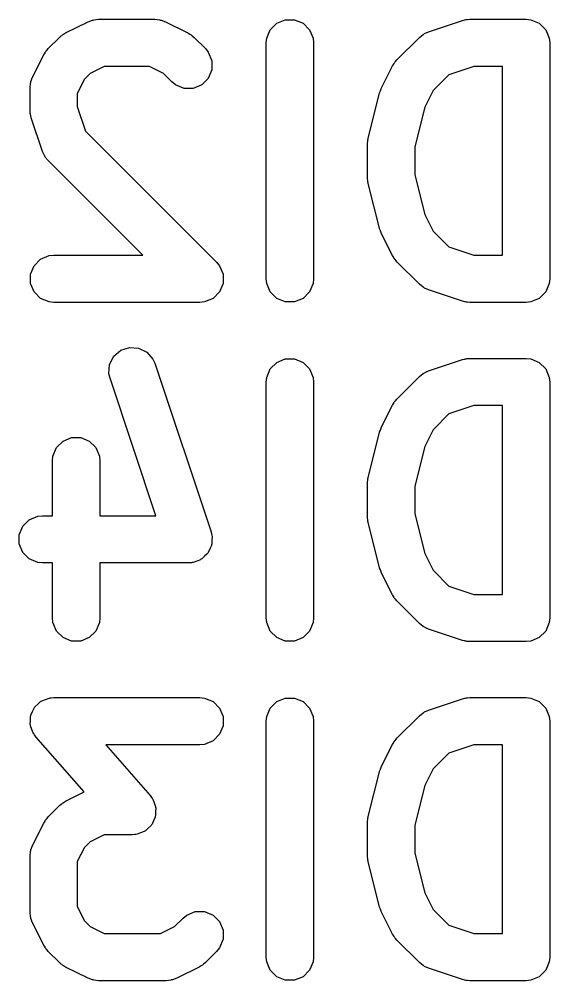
# Model space of a CAD drawing. Extents: x 89 to 178, y -115 to -57.
# Drawn here: x 157.485 to 159.282, y -96.942 to -93.682 of the extents above; entities that cross this region are included whole.
import ezdxf

# ---------------------------------------------------------------- set-up
doc = ezdxf.new("R2010")
doc.units = 0
doc.layers.add('BLACK', color=7, linetype='CONTINUOUS')

msp = doc.modelspace()

# ---------------------------------------------------------------- linework, layer by layer
at = {"layer": 'BLACK', "linetype": 'CONTINUOUS'}
for p, q in [((157.642292, -93.728316), (157.718483, -93.690221)), ((157.718483, -93.690221), (157.73313, -93.684616)), ((157.73313, -93.684616), (157.735996, -93.684412)), ((157.735996, -93.684412), (157.738653, -93.683312)), ((157.738653, -93.683312), (157.75426, -93.681775)), ((157.75426, -93.681775), (157.944736, -93.681775)), ((157.944736, -93.681775), (157.960343, -93.683312)), ((157.960343, -93.683312), (157.962999, -93.684412)), ((157.962999, -93.684412), (157.965866, -93.684616)), ((157.965866, -93.684616), (157.980513, -93.690221)), ((157.980513, -93.690221), (158.056703, -93.728316)), ((158.357432, -93.695257), (158.386271, -93.683312)), ((158.386271, -93.683312), (158.417485, -93.683312)), ((158.417485, -93.683312), (158.446324, -93.695257)), ((158.871818, -93.723975), (158.986104, -93.68588)), ((158.986104, -93.68588), (158.993843, -93.68412)), ((158.993843, -93.68412), (158.995795, -93.683312)), ((158.995795, -93.683312), (158.998623, -93.683033)), ((158.998623, -93.683033), (159.001396, -93.682403)), ((159.001396, -93.682403), (159.003504, -93.682552)), ((159.003504, -93.682552), (159.011402, -93.681775)), ((159.011402, -93.681775), (159.201878, -93.681775)), ((159.201878, -93.681775), (159.217485, -93.683312)), ((159.217485, -93.683312), (159.246324, -93.695257)), ((158.323415, -93.746168), (158.33536, -93.717329)), ((158.33536, -93.717329), (158.357432, -93.695257)), ((158.446324, -93.695257), (158.468396, -93.717329)), ((158.468396, -93.717329), (158.480341, -93.746168)), ((158.857498, -93.730369), (158.871818, -93.723975)), ((159.246324, -93.695257), (159.268396, -93.717329)), ((159.268396, -93.717329), (159.280341, -93.746168)), ((157.583405, -93.781396), (157.6215, -93.743302)), ((157.6215, -93.743302), (157.627634, -93.738267)), ((157.627634, -93.738267), (157.62902, -93.73667)), ((157.62902, -93.73667), (157.631428, -93.735154)), ((157.631428, -93.735154), (157.633623, -93.733353)), ((157.633623, -93.733353), (157.635573, -93.732545)), ((157.635573, -93.732545), (157.642292, -93.728316)), ((158.056703, -93.728316), (158.063419, -93.732543)), ((158.063419, -93.732543), (158.065371, -93.733352)), ((158.065371, -93.733352), (158.067567, -93.735154)), ((158.067567, -93.735154), (158.069975, -93.73667)), ((158.069975, -93.73667), (158.07136, -93.738267)), ((158.07136, -93.738267), (158.077494, -93.743301)), ((158.077494, -93.743301), (158.11559, -93.781396)), ((158.321878, -93.761775), (158.323415, -93.746168)), ((158.480341, -93.746168), (158.481878, -93.761775)), ((158.764357, -93.819491), (158.840548, -93.743301)), ((158.840548, -93.743301), (158.85267, -93.733352)), ((158.85267, -93.733352), (158.855327, -93.732251)), ((158.855327, -93.732251), (158.857498, -93.730369)), ((159.280341, -93.746168), (159.281878, -93.761775)), ((157.575261, -93.791319), (157.576774, -93.788916)), ((157.576774, -93.788916), (157.578368, -93.787533)), ((157.578368, -93.787533), (157.583405, -93.781396)), ((158.11559, -93.781396), (158.125539, -93.793518)), ((158.321878, -94.561775), (158.321878, -93.761775)), ((158.481878, -93.761775), (158.481878, -94.561775)), ((159.281878, -93.761775), (159.281878, -94.561775)), ((157.530325, -93.878379), (157.56842, -93.802188)), ((157.56842, -93.802188), (157.572646, -93.795473)), ((157.572646, -93.795473), (157.573456, -93.793519)), ((157.573456, -93.793519), (157.575261, -93.791319)), ((158.125539, -93.793518), (158.137485, -93.822357)), ((158.137485, -93.822357), (158.137485, -93.853571)), ((158.75932, -93.825628), (158.764357, -93.819491)), ((157.773145, -93.841775), (157.725458, -93.865617)), ((157.925851, -93.841775), (157.773145, -93.841775)), ((157.973537, -93.865618), (157.925851, -93.841775)), ((158.137485, -93.853571), (158.12554, -93.88241)), ((158.711277, -93.916474), (158.749372, -93.840283)), ((158.749372, -93.840283), (158.753598, -93.833568)), ((158.753598, -93.833568), (158.754408, -93.831614)), ((158.754408, -93.831614), (158.756213, -93.829414)), ((158.756213, -93.829414), (158.757726, -93.827011)), ((158.757726, -93.827011), (158.75932, -93.825628)), ((159.024385, -93.841775), (158.94033, -93.869792)), ((159.121878, -93.841775), (159.024385, -93.841775)), ((159.121878, -94.481775), (159.121878, -93.841775)), ((157.52472, -93.893026), (157.530325, -93.878379)), ((157.705721, -93.885355), (157.681879, -93.93304)), ((157.725458, -93.865617), (157.705721, -93.885355)), ((158.002454, -93.894534), (157.973537, -93.865618)), ((158.12554, -93.88241), (158.103469, -93.904482)), ((158.94033, -93.869792), (158.886673, -93.92345)), ((157.521879, -93.914156), (157.523416, -93.898549)), ((157.521879, -93.990346), (157.521879, -93.914156)), ((157.523416, -93.898549), (157.524516, -93.895892)), ((157.524516, -93.895892), (157.52472, -93.893026)), ((158.014577, -93.904483), (158.002454, -93.894534)), ((158.043416, -93.916428), (158.014577, -93.904483)), ((158.07463, -93.916428), (158.043416, -93.916428)), ((158.103469, -93.904482), (158.07463, -93.916428)), ((158.708156, -93.924628), (158.710496, -93.91808)), ((158.710496, -93.91808), (158.71084, -93.917615)), ((158.71084, -93.917615), (158.711277, -93.916474)), ((157.681879, -93.93304), (157.681879, -93.977363)), ((158.667124, -94.085229), (158.70522, -93.932848)), ((158.70522, -93.932848), (158.705631, -93.931697)), ((158.705631, -93.931697), (158.705672, -93.931121)), ((158.705672, -93.931121), (158.708156, -93.924628)), ((158.886673, -93.92345), (158.858311, -93.980173)), ((157.681879, -93.977363), (157.709896, -94.061416)), ((158.858311, -93.980173), (158.824735, -94.114479)), ((157.522656, -93.998243), (157.521879, -93.990346)), ((157.522507, -94.000352), (157.522656, -93.998243)), ((157.523137, -94.003124), (157.522507, -94.000352)), ((157.523416, -94.005953), (157.523137, -94.003124)), ((157.524224, -94.007904), (157.523416, -94.005953)), ((157.525984, -94.015644), (157.524224, -94.007904)), ((157.564079, -94.12993), (157.525984, -94.015644)), ((157.709896, -94.061416), (158.153686, -94.505207)), ((158.664735, -94.104632), (158.665002, -94.101911)), ((158.664735, -94.218918), (158.664735, -94.104632)), ((158.664829, -94.100743), (158.665693, -94.094898)), ((158.665002, -94.101911), (158.664829, -94.100743)), ((158.665693, -94.094898), (158.666272, -94.089025)), ((158.666272, -94.089025), (158.666723, -94.087934)), ((158.666723, -94.087934), (158.667124, -94.085229)), ((158.824735, -94.114479), (158.824735, -94.20907)), ((157.570473, -94.14425), (157.564079, -94.12993)), ((157.572355, -94.14642), (157.570473, -94.14425)), ((157.573456, -94.149078), (157.572355, -94.14642)), ((157.583405, -94.161201), (157.573456, -94.149078)), ((157.90398, -94.481775), (157.583405, -94.161201)), ((158.824735, -94.20907), (158.858311, -94.343375)), ((158.665002, -94.221638), (158.664735, -94.218918)), ((158.664829, -94.222807), (158.665002, -94.221638)), ((158.665693, -94.228651), (158.664829, -94.222807)), ((158.666272, -94.234525), (158.665693, -94.228651)), ((158.666723, -94.235615), (158.666272, -94.234525)), ((158.667124, -94.238321), (158.666723, -94.235615)), ((158.70522, -94.390702), (158.667124, -94.238321)), ((158.858311, -94.343375), (158.886674, -94.4001)), ((158.705631, -94.391852), (158.70522, -94.390702)), ((158.705672, -94.392429), (158.705631, -94.391852)), ((158.708156, -94.398921), (158.705672, -94.392429)), ((158.710496, -94.40547), (158.708156, -94.398921)), ((158.71084, -94.405934), (158.710496, -94.40547)), ((158.711277, -94.407076), (158.71084, -94.405934)), ((158.749372, -94.483266), (158.711277, -94.407076)), ((158.886674, -94.4001), (158.94033, -94.453757)), ((158.94033, -94.453757), (159.024385, -94.481775)), ((157.535361, -94.517329), (157.557433, -94.495257)), ((157.557433, -94.495257), (157.586272, -94.483312)), ((157.586272, -94.483312), (157.601879, -94.481775)), ((157.601879, -94.481775), (157.90398, -94.481775)), ((158.153686, -94.505207), (158.163635, -94.517329)), ((158.753599, -94.489982), (158.749372, -94.483266)), ((158.754408, -94.491934), (158.753599, -94.489982)), ((158.75621, -94.49413), (158.754408, -94.491934)), ((158.757726, -94.496538), (158.75621, -94.49413)), ((158.759323, -94.497923), (158.757726, -94.496538)), ((158.764357, -94.504057), (158.759323, -94.497923)), ((158.840547, -94.580248), (158.764357, -94.504057)), ((159.024385, -94.481775), (159.121878, -94.481775)), ((157.523416, -94.546168), (157.535361, -94.517329)), ((158.163635, -94.517329), (158.175581, -94.546168)), ((157.523416, -94.577382), (157.523416, -94.546168)), ((158.175581, -94.546168), (158.175581, -94.577382)), ((158.323415, -94.577382), (158.321878, -94.561775)), ((158.481878, -94.561775), (158.480341, -94.577382)), ((159.281878, -94.561775), (159.280341, -94.577382)), ((157.535361, -94.606221), (157.523416, -94.577382)), ((158.175581, -94.577382), (158.163635, -94.606221)), ((158.33536, -94.606221), (158.323415, -94.577382)), ((158.480341, -94.577382), (158.468396, -94.606221)), ((158.85267, -94.590197), (158.840547, -94.580248)), ((158.855325, -94.591297), (158.85267, -94.590197)), ((158.857498, -94.593181), (158.855325, -94.591297)), ((158.871818, -94.599575), (158.857498, -94.593181)), ((158.986104, -94.63767), (158.871818, -94.599575)), ((159.280341, -94.577382), (159.268396, -94.606221)), ((157.557433, -94.628293), (157.535361, -94.606221)), ((157.586272, -94.640238), (157.557433, -94.628293)), ((158.141563, -94.628293), (158.112724, -94.640239)), ((158.163635, -94.606221), (158.141563, -94.628293)), ((158.357432, -94.628293), (158.33536, -94.606221)), ((158.386271, -94.640238), (158.357432, -94.628293)), ((158.446324, -94.628293), (158.417485, -94.640238)), ((158.468396, -94.606221), (158.446324, -94.628293)), ((158.993843, -94.639429), (158.986104, -94.63767)), ((159.246324, -94.628293), (159.217485, -94.640238)), ((159.268396, -94.606221), (159.246324, -94.628293)), ((157.601879, -94.641775), (157.586272, -94.640238)), ((158.097117, -94.641775), (157.601879, -94.641775)), ((158.112714, -94.640239), (158.097117, -94.641775)), ((158.112724, -94.640239), (158.112714, -94.640239)), ((158.417485, -94.640238), (158.386271, -94.640238)), ((158.995795, -94.640238), (158.993843, -94.639429)), ((158.998623, -94.640516), (158.995795, -94.640238)), ((159.001396, -94.641147), (158.998623, -94.640516)), ((159.003504, -94.640997), (159.001396, -94.641147)), ((159.011402, -94.641775), (159.003504, -94.640997)), ((159.201878, -94.641775), (159.011402, -94.641775)), ((159.217485, -94.640238), (159.201878, -94.641775)), ((157.828927, -94.804179), (157.858539, -94.794308)), ((157.858539, -94.794308), (157.889675, -94.79652)), ((157.889675, -94.79652), (157.917594, -94.81048)), ((157.791385, -94.85255), (157.805345, -94.824631)), ((157.805345, -94.824631), (157.828927, -94.804179)), ((157.917594, -94.81048), (157.938046, -94.834062)), ((158.357432, -94.845257), (158.386271, -94.833312)), ((158.386271, -94.833312), (158.417485, -94.833312)), ((158.417485, -94.833312), (158.446324, -94.845257)), ((158.993843, -94.83412), (158.995795, -94.833312)), ((158.995795, -94.833312), (158.998623, -94.833033)), ((158.998623, -94.833033), (159.001396, -94.832403)), ((159.001396, -94.832403), (159.003504, -94.832552)), ((159.003504, -94.832552), (159.011402, -94.831775)), ((159.011402, -94.831775), (159.201878, -94.831775)), ((159.201878, -94.831775), (159.217485, -94.833312)), ((159.217485, -94.833312), (159.246324, -94.845257)), ((157.789173, -94.883686), (157.791385, -94.85255)), ((157.938046, -94.834062), (157.94444, -94.848382)), ((157.94444, -94.848382), (158.134917, -95.419809)), ((158.33536, -94.867329), (158.357432, -94.845257)), ((158.446324, -94.845257), (158.468396, -94.867329)), ((158.871818, -94.873975), (158.986104, -94.83588)), ((158.986104, -94.83588), (158.993843, -94.83412)), ((159.246324, -94.845257), (159.268396, -94.867329)), ((157.79265, -94.898978), (157.789173, -94.883686)), ((158.321878, -94.911775), (158.323415, -94.896168)), ((158.323415, -94.896168), (158.33536, -94.867329)), ((158.468396, -94.867329), (158.480341, -94.896168)), ((158.480341, -94.896168), (158.481878, -94.911775)), ((158.764357, -94.969491), (158.840548, -94.893301)), ((158.840548, -94.893301), (158.85267, -94.883352)), ((158.85267, -94.883352), (158.855327, -94.882251)), ((158.855327, -94.882251), (158.857498, -94.880369)), ((158.857498, -94.880369), (158.871818, -94.873975)), ((159.268396, -94.867329), (159.280341, -94.896168)), ((159.280341, -94.896168), (159.281878, -94.911775)), ((157.948027, -95.365108), (157.79265, -94.898978)), ((158.321878, -95.711775), (158.321878, -94.911775)), ((158.481878, -94.911775), (158.481878, -95.711775)), ((159.281878, -94.911775), (159.281878, -95.711775)), ((158.711277, -95.066474), (158.749372, -94.990283)), ((158.749372, -94.990283), (158.753598, -94.983568)), ((158.753598, -94.983568), (158.754408, -94.981614)), ((158.754408, -94.981614), (158.756213, -94.979414)), ((158.756213, -94.979414), (158.757726, -94.977011)), ((158.757726, -94.977011), (158.75932, -94.975628)), ((158.75932, -94.975628), (158.764357, -94.969491)), ((159.024385, -94.991775), (158.94033, -95.019792)), ((159.121878, -94.991775), (159.024385, -94.991775)), ((159.121878, -95.631775), (159.121878, -94.991775)), ((158.94033, -95.019792), (158.886673, -95.07345)), ((158.667124, -95.235229), (158.70522, -95.082848)), ((158.70522, -95.082848), (158.705631, -95.081697)), ((158.705631, -95.081697), (158.705672, -95.081121)), ((158.705672, -95.081121), (158.708156, -95.074628)), ((158.708156, -95.074628), (158.710496, -95.06808)), ((158.710496, -95.06808), (158.71084, -95.067615)), ((158.71084, -95.067615), (158.711277, -95.066474)), ((158.886673, -95.07345), (158.858311, -95.130173)), ((157.611551, -95.133995), (157.633623, -95.111923)), ((157.633623, -95.111923), (157.662462, -95.099978)), ((157.662462, -95.099978), (157.693676, -95.099978)), ((157.693676, -95.099978), (157.722515, -95.111923)), ((157.722515, -95.111923), (157.744587, -95.133995)), ((157.599606, -95.162834), (157.611551, -95.133995)), ((157.744587, -95.133995), (157.756532, -95.162834)), ((158.858311, -95.130173), (158.824735, -95.264479)), ((157.598069, -95.178441), (157.599606, -95.162834)), ((157.598069, -95.365108), (157.598069, -95.178441)), ((157.756532, -95.162834), (157.758069, -95.178441)), ((157.758069, -95.178441), (157.758069, -95.365108)), ((158.664735, -95.254632), (158.665002, -95.251911)), ((158.664735, -95.368918), (158.664735, -95.254632)), ((158.664829, -95.250743), (158.665693, -95.244898)), ((158.665002, -95.251911), (158.664829, -95.250743)), ((158.665693, -95.244898), (158.666272, -95.239025)), ((158.666272, -95.239025), (158.666723, -95.237934)), ((158.666723, -95.237934), (158.667124, -95.235229)), ((158.824735, -95.264479), (158.824735, -95.35907)), ((157.497265, -95.400662), (157.519337, -95.37859)), ((157.519337, -95.37859), (157.548176, -95.366645)), ((157.548176, -95.366645), (157.563783, -95.365108)), ((157.563783, -95.365108), (157.598069, -95.365108)), ((157.758069, -95.365108), (157.948027, -95.365108)), ((158.665002, -95.371638), (158.664735, -95.368918)), ((158.664829, -95.372807), (158.665002, -95.371638)), ((158.665693, -95.378651), (158.664829, -95.372807)), ((158.666272, -95.384525), (158.665693, -95.378651)), ((158.666723, -95.385615), (158.666272, -95.384525)), ((158.667124, -95.388321), (158.666723, -95.385615)), ((158.824735, -95.35907), (158.858311, -95.493375)), ((157.48532, -95.429501), (157.497265, -95.400662)), ((158.134917, -95.419809), (158.136677, -95.427551)), ((158.70522, -95.540702), (158.667124, -95.388321)), ((157.48532, -95.460715), (157.48532, -95.429501)), ((158.136677, -95.427551), (158.137485, -95.429501)), ((158.137485, -95.429501), (158.137485, -95.431103)), ((158.137485, -95.431103), (158.138394, -95.435101)), ((158.138394, -95.435101), (158.137485, -95.447896)), ((158.137485, -95.447896), (158.137485, -95.460715)), ((157.497265, -95.489554), (157.48532, -95.460715)), ((158.130445, -95.47771), (158.12554, -95.489554)), ((158.136182, -95.466238), (158.130445, -95.47771)), ((158.136385, -95.463368), (158.136182, -95.466238)), ((158.137485, -95.460715), (158.136385, -95.463368)), ((157.519337, -95.511626), (157.497265, -95.489554)), ((157.548176, -95.523571), (157.519337, -95.511626)), ((158.09864, -95.514609), (158.086478, -95.518662)), ((158.10081, -95.512726), (158.09864, -95.514609)), ((158.103468, -95.511626), (158.10081, -95.512726)), ((158.11254, -95.502553), (158.103468, -95.511626)), ((158.122222, -95.494157), (158.11254, -95.502553)), ((158.123507, -95.491586), (158.122222, -95.494157)), ((158.12554, -95.489554), (158.123507, -95.491586)), ((158.858311, -95.493375), (158.886674, -95.5501)), ((157.563783, -95.525108), (157.548176, -95.523571)), ((157.598069, -95.525108), (157.563783, -95.525108)), ((157.598069, -95.711775), (157.598069, -95.525108)), ((158.059022, -95.525108), (157.758069, -95.525108)), ((157.758069, -95.525108), (157.758069, -95.711775)), ((158.06692, -95.52433), (158.059022, -95.525108)), ((158.069028, -95.52448), (158.06692, -95.52433)), ((158.070549, -95.523972), (158.069028, -95.52448)), ((158.074629, -95.523571), (158.070549, -95.523972)), ((158.086478, -95.518662), (158.074629, -95.523571)), ((158.705631, -95.541852), (158.70522, -95.540702)), ((158.705672, -95.542429), (158.705631, -95.541852)), ((158.708156, -95.548921), (158.705672, -95.542429)), ((158.710496, -95.55547), (158.708156, -95.548921)), ((158.886674, -95.5501), (158.94033, -95.603757)), ((158.71084, -95.555934), (158.710496, -95.55547)), ((158.711277, -95.557076), (158.71084, -95.555934)), ((158.749372, -95.633266), (158.711277, -95.557076)), ((158.94033, -95.603757), (159.024385, -95.631775)), ((158.753599, -95.639982), (158.749372, -95.633266)), ((158.754408, -95.641934), (158.753599, -95.639982)), ((158.75621, -95.64413), (158.754408, -95.641934)), ((158.757726, -95.646538), (158.75621, -95.64413)), ((158.759323, -95.647923), (158.757726, -95.646538)), ((158.764357, -95.654057), (158.759323, -95.647923)), ((159.024385, -95.631775), (159.121878, -95.631775)), ((158.840547, -95.730248), (158.764357, -95.654057)), ((157.599606, -95.727382), (157.598069, -95.711775)), ((157.758069, -95.711775), (157.756532, -95.727382)), ((158.323415, -95.727382), (158.321878, -95.711775)), ((158.481878, -95.711775), (158.480341, -95.727382)), ((159.281878, -95.711775), (159.280341, -95.727382)), ((157.611551, -95.756221), (157.599606, -95.727382)), ((157.756532, -95.727382), (157.744587, -95.756221)), ((158.33536, -95.756221), (158.323415, -95.727382)), ((158.480341, -95.727382), (158.468396, -95.756221)), ((158.85267, -95.740197), (158.840547, -95.730248)), ((158.855325, -95.741297), (158.85267, -95.740197)), ((158.857498, -95.743181), (158.855325, -95.741297)), ((158.871818, -95.749575), (158.857498, -95.743181)), ((159.280341, -95.727382), (159.268396, -95.756221)), ((157.633623, -95.778293), (157.611551, -95.756221)), ((157.662462, -95.790238), (157.633623, -95.778293)), ((157.722515, -95.778293), (157.693676, -95.790238)), ((157.744587, -95.756221), (157.722515, -95.778293)), ((158.357432, -95.778293), (158.33536, -95.756221)), ((158.386271, -95.790238), (158.357432, -95.778293)), ((158.446324, -95.778293), (158.417485, -95.790238)), ((158.468396, -95.756221), (158.446324, -95.778293)), ((158.986104, -95.78767), (158.871818, -95.749575)), ((159.246324, -95.778293), (159.217485, -95.790238)), ((159.268396, -95.756221), (159.246324, -95.778293)), ((157.693676, -95.790238), (157.662462, -95.790238)), ((158.417485, -95.790238), (158.386271, -95.790238)), ((158.993843, -95.789429), (158.986104, -95.78767)), ((158.995795, -95.790238), (158.993843, -95.789429)), ((158.998623, -95.790516), (158.995795, -95.790238)), ((159.001396, -95.791147), (158.998623, -95.790516)), ((159.003504, -95.790997), (159.001396, -95.791147)), ((159.011402, -95.791775), (159.003504, -95.790997)), ((159.201878, -95.791775), (159.011402, -95.791775)), ((159.217485, -95.790238), (159.201878, -95.791775)), ((157.538465, -96.013003), (157.548242, -96.004447)), ((157.548242, -96.004447), (157.557433, -95.995257)), ((157.557433, -95.995257), (157.559925, -95.994224)), ((157.559925, -95.994224), (157.561956, -95.992448)), ((157.561956, -95.992448), (157.574269, -95.988283)), ((157.574269, -95.988283), (157.586272, -95.983312)), ((157.586272, -95.983312), (157.590076, -95.982937)), ((157.590076, -95.982937), (157.591526, -95.982447)), ((157.591526, -95.982447), (157.59363, -95.982587)), ((157.59363, -95.982587), (157.601879, -95.981775)), ((157.601879, -95.981775), (158.097117, -95.981775)), ((158.097117, -95.981775), (158.112724, -95.983312)), ((158.112724, -95.983312), (158.141563, -95.995257)), ((158.141563, -95.995257), (158.163635, -96.017329)), ((158.33536, -96.017329), (158.357432, -95.995257)), ((158.357432, -95.995257), (158.386271, -95.983312)), ((158.386271, -95.983312), (158.417485, -95.983312)), ((158.417485, -95.983312), (158.446324, -95.995257)), ((158.446324, -95.995257), (158.468396, -96.017329)), ((158.871818, -96.023975), (158.986104, -95.98588)), ((158.986104, -95.98588), (158.993843, -95.98412)), ((158.993843, -95.98412), (158.995795, -95.983312)), ((158.995795, -95.983312), (158.998623, -95.983033)), ((158.998623, -95.983033), (159.001396, -95.982403)), ((159.001396, -95.982403), (159.003504, -95.982552)), ((159.003504, -95.982552), (159.011402, -95.981775)), ((159.011402, -95.981775), (159.201878, -95.981775)), ((159.201878, -95.981775), (159.217485, -95.983312)), ((159.217485, -95.983312), (159.246324, -95.995257)), ((159.246324, -95.995257), (159.268396, -96.017329)), ((157.524628, -96.040983), (157.530387, -96.029336)), ((157.530387, -96.029336), (157.535361, -96.017329)), ((157.535361, -96.017329), (157.537269, -96.01542)), ((157.537269, -96.01542), (157.538465, -96.013003)), ((158.163635, -96.017329), (158.17558, -96.046168)), ((158.323415, -96.046168), (158.33536, -96.017329)), ((158.468396, -96.017329), (158.480341, -96.046168)), ((158.840548, -96.043301), (158.85267, -96.033352)), ((158.85267, -96.033352), (158.855327, -96.032251)), ((158.855327, -96.032251), (158.857498, -96.030369)), ((158.857498, -96.030369), (158.871818, -96.023975)), ((159.268396, -96.017329), (159.280341, -96.046168)), ((157.522551, -96.072128), (157.523416, -96.059157)), ((157.523416, -96.074685), (157.522551, -96.072128)), ((157.523416, -96.046168), (157.524448, -96.043675)), ((157.523416, -96.059157), (157.523416, -96.046168)), ((157.524448, -96.043675), (157.524628, -96.040983)), ((158.17558, -96.046168), (158.17558, -96.077382)), ((158.321878, -96.061775), (158.323415, -96.046168)), ((158.321878, -96.861775), (158.321878, -96.061775)), ((158.480341, -96.046168), (158.481878, -96.061775)), ((158.481878, -96.061775), (158.481878, -96.861775)), ((158.764357, -96.119491), (158.840548, -96.043301)), ((159.280341, -96.046168), (159.281878, -96.061775)), ((159.281878, -96.061775), (159.281878, -96.861775)), ((157.523416, -96.077382), (157.523416, -96.074685)), ((157.528387, -96.089384), (157.523416, -96.077382)), ((157.532552, -96.101698), (157.528387, -96.089384)), ((157.534775, -96.104808), (157.532552, -96.101698)), ((158.17558, -96.077382), (158.163635, -96.106221)), ((157.535361, -96.106221), (157.534775, -96.104808)), ((157.536851, -96.107711), (157.535361, -96.106221)), ((157.541673, -96.114455), (157.536851, -96.107711)), ((157.70537, -96.301539), (157.541673, -96.114455)), ((158.141563, -96.128293), (158.112724, -96.140238)), ((158.163635, -96.106221), (158.141563, -96.128293)), ((158.749372, -96.140283), (158.753598, -96.133568)), ((158.753598, -96.133568), (158.754408, -96.131614)), ((158.754408, -96.131614), (158.756213, -96.129414)), ((158.756213, -96.129414), (158.757726, -96.127011)), ((158.757726, -96.127011), (158.75932, -96.125628)), ((158.75932, -96.125628), (158.764357, -96.119491)), ((158.097117, -96.141775), (157.77818, -96.141775)), ((157.77818, -96.141775), (157.928751, -96.313857)), ((158.112724, -96.140238), (158.097117, -96.141775)), ((158.711277, -96.216474), (158.749372, -96.140283)), ((158.94033, -96.169792), (158.886673, -96.22345)), ((159.024385, -96.141775), (158.94033, -96.169792)), ((159.121878, -96.141775), (159.024385, -96.141775)), ((159.121878, -96.781775), (159.121878, -96.141775)), ((158.667124, -96.385229), (158.70522, -96.232848)), ((158.70522, -96.232848), (158.705631, -96.231697)), ((158.705631, -96.231697), (158.705672, -96.231121)), ((158.705672, -96.231121), (158.708156, -96.224628)), ((158.708156, -96.224628), (158.710496, -96.21808)), ((158.710496, -96.21808), (158.71084, -96.217615)), ((158.71084, -96.217615), (158.711277, -96.216474)), ((158.886673, -96.22345), (158.858311, -96.280173)), ((158.858311, -96.280173), (158.824735, -96.414479)), ((157.642292, -96.333078), (157.70537, -96.301539)), ((157.928751, -96.313857), (157.933571, -96.320599)), ((157.933571, -96.320599), (157.935063, -96.322091)), ((157.935063, -96.322091), (157.935648, -96.323505)), ((157.935648, -96.323505), (157.937872, -96.326615)), ((157.937872, -96.326615), (157.942035, -96.338924)), ((157.583405, -96.386158), (157.6215, -96.348064)), ((157.6215, -96.348064), (157.627634, -96.343029)), ((157.627634, -96.343029), (157.62902, -96.341432)), ((157.62902, -96.341432), (157.631428, -96.339916)), ((157.631428, -96.339916), (157.633623, -96.338115)), ((157.633623, -96.338115), (157.635573, -96.337307)), ((157.635573, -96.337307), (157.642292, -96.333078)), ((157.942035, -96.338924), (157.947008, -96.35093)), ((157.947008, -96.35093), (157.947008, -96.353626)), ((157.947008, -96.353626), (157.947873, -96.356184)), ((157.947873, -96.356184), (157.947008, -96.369161)), ((157.573456, -96.398281), (157.575261, -96.396081)), ((157.575261, -96.396081), (157.576774, -96.393678)), ((157.576774, -96.393678), (157.578368, -96.392295)), ((157.578368, -96.392295), (157.583405, -96.386158)), ((157.945797, -96.387329), (157.940032, -96.398985)), ((157.945976, -96.384634), (157.945797, -96.387329)), ((157.947008, -96.382144), (157.945976, -96.384634)), ((157.947008, -96.369161), (157.947008, -96.382144)), ((158.664829, -96.400743), (158.665693, -96.394898)), ((158.665693, -96.394898), (158.666272, -96.389025)), ((158.666272, -96.389025), (158.666723, -96.387934)), ((158.666723, -96.387934), (158.667124, -96.385229)), ((157.530325, -96.483141), (157.56842, -96.40695)), ((157.56842, -96.40695), (157.572646, -96.400235)), ((157.572646, -96.400235), (157.573456, -96.398281)), ((157.922177, -96.423868), (157.912991, -96.433055)), ((157.931959, -96.41531), (157.922177, -96.423868)), ((157.933155, -96.41289), (157.931959, -96.41531)), ((157.935063, -96.410983), (157.933155, -96.41289)), ((157.940032, -96.398985), (157.935063, -96.410983)), ((158.664735, -96.404632), (158.665002, -96.401911)), ((158.664735, -96.518918), (158.664735, -96.404632)), ((158.665002, -96.401911), (158.664829, -96.400743)), ((158.824735, -96.414479), (158.824735, -96.50907)), ((157.773145, -96.446537), (157.725458, -96.470379)), ((157.868545, -96.446537), (157.773145, -96.446537)), ((157.876793, -96.445724), (157.868545, -96.446537)), ((157.878899, -96.445865), (157.876793, -96.445724)), ((157.880349, -96.445374), (157.878899, -96.445865)), ((157.884152, -96.445), (157.880349, -96.445374)), ((157.896152, -96.440029), (157.884152, -96.445)), ((157.908468, -96.435864), (157.896152, -96.440029)), ((157.910498, -96.434087), (157.908468, -96.435864)), ((157.912991, -96.433055), (157.910498, -96.434087)), ((157.52472, -96.497788), (157.530325, -96.483141)), ((157.705721, -96.490117), (157.681879, -96.537802)), ((157.725458, -96.470379), (157.705721, -96.490117)), ((157.521879, -96.518918), (157.523416, -96.503311)), ((157.521879, -96.709394), (157.521879, -96.518918)), ((157.523416, -96.503311), (157.524516, -96.500654)), ((157.524516, -96.500654), (157.52472, -96.497788)), ((158.665002, -96.521638), (158.664735, -96.518918)), ((158.664829, -96.522807), (158.665002, -96.521638)), ((158.665693, -96.528651), (158.664829, -96.522807)), ((158.824735, -96.50907), (158.858311, -96.643375)), ((157.681879, -96.537802), (157.681879, -96.690509)), ((158.666272, -96.534525), (158.665693, -96.528651)), ((158.666723, -96.535615), (158.666272, -96.534525)), ((158.667124, -96.538321), (158.666723, -96.535615)), ((158.70522, -96.690702), (158.667124, -96.538321)), ((158.858311, -96.643375), (158.886674, -96.7001)), ((157.681879, -96.690509), (157.705722, -96.738195)), ((158.705631, -96.691852), (158.70522, -96.690702)), ((157.523416, -96.725001), (157.521879, -96.709394)), ((158.040548, -96.729016), (158.05267, -96.719067)), ((158.05267, -96.719067), (158.081509, -96.707121)), ((158.081509, -96.707121), (158.112723, -96.707121)), ((158.112723, -96.707121), (158.141562, -96.719066)), ((158.141562, -96.719066), (158.163634, -96.741137)), ((158.705672, -96.692429), (158.705631, -96.691852)), ((158.708156, -96.698921), (158.705672, -96.692429)), ((158.710496, -96.70547), (158.708156, -96.698921)), ((158.71084, -96.705934), (158.710496, -96.70547)), ((158.711277, -96.707076), (158.71084, -96.705934)), ((158.749372, -96.783266), (158.711277, -96.707076)), ((158.886674, -96.7001), (158.94033, -96.753757)), ((157.524516, -96.727657), (157.523416, -96.725001)), ((157.52472, -96.730524), (157.524516, -96.727657)), ((157.530325, -96.745171), (157.52472, -96.730524)), ((157.56842, -96.821361), (157.530325, -96.745171)), ((157.705722, -96.738195), (157.725458, -96.757932)), ((158.011632, -96.757932), (158.040548, -96.729016)), ((158.163634, -96.741137), (158.17558, -96.769976)), ((158.94033, -96.753757), (159.024385, -96.781775)), ((157.725458, -96.757932), (157.773145, -96.781775)), ((157.773145, -96.781775), (157.963946, -96.781775)), ((157.963946, -96.781775), (158.011632, -96.757932)), ((158.17558, -96.769976), (158.17558, -96.80119)), ((158.753599, -96.789982), (158.749372, -96.783266)), ((159.024385, -96.781775), (159.121878, -96.781775)), ((157.572647, -96.828077), (157.56842, -96.821361)), ((158.17558, -96.80119), (158.163635, -96.830029)), ((158.754408, -96.791934), (158.753599, -96.789982)), ((158.75621, -96.79413), (158.754408, -96.791934)), ((158.757726, -96.796538), (158.75621, -96.79413)), ((158.759323, -96.797923), (158.757726, -96.796538)), ((158.764357, -96.804057), (158.759323, -96.797923)), ((158.840547, -96.880248), (158.764357, -96.804057)), ((157.573456, -96.830029), (157.572647, -96.828077)), ((157.575258, -96.832225), (157.573456, -96.830029)), ((157.576774, -96.834633), (157.575258, -96.832225)), ((157.578371, -96.836018), (157.576774, -96.834633)), ((157.583405, -96.842152), (157.578371, -96.836018)), ((157.6215, -96.880248), (157.583405, -96.842152)), ((158.153686, -96.842152), (158.115591, -96.880248)), ((158.163635, -96.830029), (158.153686, -96.842152)), ((157.627635, -96.885283), (157.6215, -96.880248)), ((157.62902, -96.88688), (157.627635, -96.885283)), ((157.631424, -96.888393), (157.62902, -96.88688)), ((158.108071, -96.88688), (158.105666, -96.888393)), ((158.109455, -96.885283), (158.108071, -96.88688)), ((158.115591, -96.880248), (158.109455, -96.885283)), ((158.323415, -96.877382), (158.321878, -96.861775)), ((158.33536, -96.906221), (158.323415, -96.877382)), ((158.480341, -96.877382), (158.468396, -96.906221)), ((158.481878, -96.861775), (158.480341, -96.877382)), ((158.85267, -96.890197), (158.840547, -96.880248)), ((159.280341, -96.877382), (159.268396, -96.906221)), ((159.281878, -96.861775), (159.280341, -96.877382)), ((157.633622, -96.890197), (157.631424, -96.888393)), ((157.635574, -96.891005), (157.633622, -96.890197)), ((157.642292, -96.895234), (157.635574, -96.891005)), ((157.718483, -96.933329), (157.642292, -96.895234)), ((158.094799, -96.895234), (158.018608, -96.933329)), ((158.101516, -96.891005), (158.094799, -96.895234)), ((158.103469, -96.890197), (158.101516, -96.891005)), ((158.105666, -96.888393), (158.103469, -96.890197)), ((158.357432, -96.928293), (158.33536, -96.906221)), ((158.468396, -96.906221), (158.446324, -96.928293)), ((158.855325, -96.891297), (158.85267, -96.890197)), ((158.857498, -96.893181), (158.855325, -96.891297)), ((158.871818, -96.899575), (158.857498, -96.893181)), ((158.986104, -96.93767), (158.871818, -96.899575)), ((159.268396, -96.906221), (159.246324, -96.928293)), ((157.73313, -96.938934), (157.718483, -96.933329)), ((157.735996, -96.939137), (157.73313, -96.938934)), ((157.738653, -96.940238), (157.735996, -96.939137)), ((157.75426, -96.941775), (157.738653, -96.940238)), ((157.982831, -96.941775), (157.75426, -96.941775)), ((157.998438, -96.940238), (157.982831, -96.941775)), ((158.001094, -96.939137), (157.998438, -96.940238)), ((158.003961, -96.938934), (158.001094, -96.939137)), ((158.018608, -96.933329), (158.003961, -96.938934)), ((158.386271, -96.940238), (158.357432, -96.928293)), ((158.417485, -96.940238), (158.386271, -96.940238)), ((158.446324, -96.928293), (158.417485, -96.940238)), ((158.993843, -96.939429), (158.986104, -96.93767)), ((158.995795, -96.940238), (158.993843, -96.939429)), ((158.998623, -96.940516), (158.995795, -96.940238)), ((159.001396, -96.941147), (158.998623, -96.940516)), ((159.003504, -96.940997), (159.001396, -96.941147)), ((159.011402, -96.941775), (159.003504, -96.940997)), ((159.201878, -96.941775), (159.011402, -96.941775)), ((159.217485, -96.940238), (159.201878, -96.941775)), ((159.246324, -96.928293), (159.217485, -96.940238))]:
    msp.add_line(p, q, dxfattribs=at)

doc.saveas('drawing.dxf')
